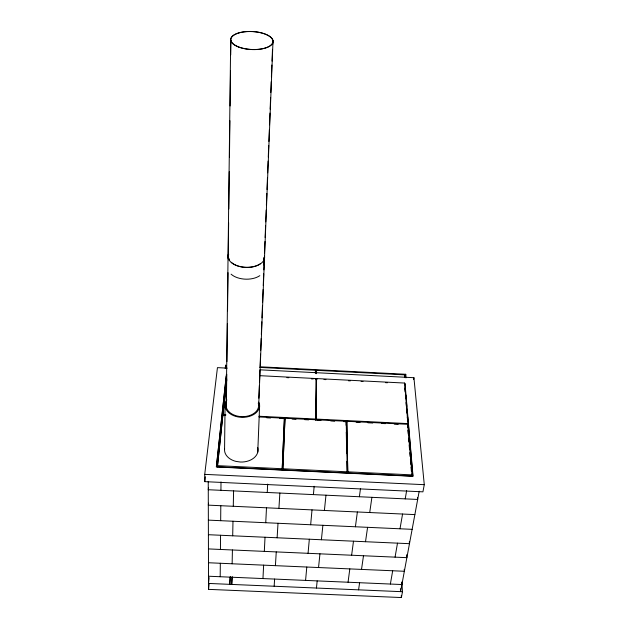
<?xml version="1.0" encoding="UTF-8"?>
<svg xmlns="http://www.w3.org/2000/svg" width="629" height="629" viewBox="0 0 629 629"><rect width="100%" height="100%" fill="white"/><g stroke="black" fill="none" stroke-linecap="round" stroke-linejoin="round"><path stroke-width="0.94" d="M258.999 416.948L284.402 418.206L282.162 469.894L217.406 466.828L222.847 415.164L225.772 415.313M220.197 576.73L220.315 563.262M220.433 549.447L220.551 535.255M220.677 520.686L220.803 505.708M220.936 490.321L221.007 481.94M222.847 415.164L217.406 466.828M226.754 378.823L222.91 415.62L226.739 379.979M316.08 420.219L316.568 378.564L404.659 383.061L407.962 424.756M316.568 378.564L316.175 419.071L408.15 423.616M224.569 449.263L225.08 404.392M315.483 373.139L315.514 370.277L259.753 367.415M315.475 420.196L315.986 378.54L259.447 375.655M316.434 373.186L316.466 370.324L404.848 374.868L405.1 377.73M225.591 366.731L225.607 365.024L225.213 368.578M226.181 408.551L230.701 40.256M226.354 406.593L226.754 374.334M226.912 361.628L227.383 323.503M227.541 310.797L228.02 272.679M228.185 258.991L228.634 222.705M228.807 208.977L229.271 171.701M229.451 156.983L229.907 120.689M230.088 105.979L230.528 70.668M230.717 54.975L230.906 40.256M228.618 259.761L228.642 257.945M229.931 577.147L229.805 584.341L230.458 576.644M231.873 577.233L231.731 584.427L232.376 576.73M232.14 563.781L232.416 549.974M232.699 535.798L232.982 521.237M233.28 506.282L233.587 490.911M263.881 265.013L264.188 257.159M258.574 405.076L258.684 402.135M258.841 398.22L259.337 385.483M259.455 382.55L259.95 369.813M260.107 365.889L260.563 354.135M260.721 350.219L261.177 338.465M261.334 334.542L261.829 321.812M261.978 317.889L262.442 306.134M262.592 302.219L263.095 289.482M263.244 285.566L263.708 273.812M263.858 269.888L264.361 257.159M264.51 253.235L264.974 241.473M265.123 237.55L265.587 225.787M265.737 221.864L266.201 210.102M266.389 205.203L266.845 193.441M267.003 189.518L267.459 177.755M267.655 172.857L268.111 161.095M268.269 157.171L268.725 145.409M268.882 141.486L269.338 129.723M269.534 124.825L269.99 113.063M270.148 109.139L270.604 97.377M270.8 92.471L271.217 81.691M271.413 76.793L271.87 65.031M272.027 61.107L272.483 49.345M272.679 44.439L272.829 40.523M258.723 405.068L273.025 40.523M257.756 452.188L259.604 406.114M282.162 469.894L284.402 418.206M282.798 469.926L285.008 418.238L346.194 421.257L347.287 471.813L347.153 472.969L282.798 469.926L285.008 418.238M262.961 578.57L263.63 565.149M264.314 551.381L265.021 537.245M265.745 522.723L266.492 507.8M267.254 492.468L267.671 484.126M274.158 586.236L274.598 579.065M275.416 565.66L276.257 551.908M277.122 537.779L278.01 523.273M278.922 508.374L279.858 493.057M315.302 372.824L315.514 370.277M316.175 373.72L316.466 370.324M315.892 379.68L315.986 378.54M305.576 580.402L306.795 567.028M308.053 553.308L309.334 539.218M310.655 524.751L312.015 509.891M313.407 494.614L314.17 486.296M316.442 588.044L317.173 580.897M318.541 567.539L319.949 553.827M321.395 539.753L322.881 525.301M324.399 510.457L325.971 495.196M209.143 577.587L208.529 583.437L402.481 591.716L401.813 581.959M402.481 591.716L401.388 597.55L208.553 589.365L209.158 583.515M216.431 466.734L226.243 376.228M226.181 368.563L226.495 365.708M226.361 374.538L216.329 466.977L413.025 476.287L405.013 383.651L404.903 384.358M208.529 503.208L208.317 505.142L414.865 514.601M346.194 421.257L346.123 425.322M208.49 487.805L208.27 489.732L417.68 499.45L417.507 497.515M346.791 421.288L347.782 473L411.806 476.027L412.011 474.879L407.678 424.292L346.791 421.288L347.782 473M260.453 369.844L413.921 377.707L424.276 484.684L422.924 491.839L204.763 481.649L205.337 476.79M204.763 481.649L204.724 474.368L217.445 367.635L227.218 368.138M348.049 582.226L349.818 568.899M351.627 555.226L353.49 541.192M355.409 526.772L357.374 511.967M359.395 496.745L360.496 488.466M358.577 589.837L359.607 582.721M361.518 569.41L363.491 555.745M365.512 541.726L367.588 527.322M369.718 512.533L371.904 497.327M404.455 377.392L404.848 374.868M405.335 376.802L405.736 374.279L259.871 366.786M404.478 384.193L404.659 383.061M413.638 379.46L413.921 377.707M407.678 424.292L407.655 427.382M390.373 584.042L392.685 570.762M395.059 557.137L397.497 543.149M399.997 528.792L402.568 514.035M405.21 498.868L406.649 490.62M419.205 491.21L400.579 591.63L400.382 588.744M208.474 562.751L404.353 571.274L404.219 569.339M208.513 576.227L401.892 584.538L401.758 582.603M208.356 520.128L412.129 529.335M208.396 534.713L409.471 543.684L409.322 541.75M208.435 548.92L406.877 557.664L406.664 554.754M204.724 474.368L424.276 484.684M217.414 465.657L282.232 468.731M282.869 468.762L347.287 471.813M347.923 471.844L412.011 474.879M222.918 414.464L225.842 414.605M259.006 416.249L315.577 419.04M266.759 417.79L270.651 417.978M279.425 418.411L285.267 418.702M292.092 419.04L295.984 419.229M304.758 419.661L308.658 419.858M317.055 420.266L320.963 420.463M330.736 420.943L334.652 421.139M343.45 421.572L347.357 421.768M356.156 422.201L360.063 422.389M367.886 422.782L372.769 423.018M381.567 423.451L385.483 423.647M394.281 424.08L398.188 424.276M286.887 377.628L288.837 377.722M311.292 378.87L313.242 378.973M315.2 379.067L317.15 379.169M323.982 379.515L325.94 379.617M348.387 380.765L350.345 380.859M361.077 381.41L363.035 381.512M385.491 382.652L387.44 382.754M405.736 374.279L406.051 377.84M405.233 388.195L405.563 392.032M405.807 394.902L406.145 398.739M406.476 402.576L406.806 406.413M407.136 410.25L407.38 413.127M407.718 416.956L408.048 420.793M408.378 424.63L412.813 476.035M404.809 388.054L405.147 391.922M405.391 394.815L405.721 398.684M406.059 402.544L406.389 406.405M406.719 410.273L406.971 413.167M407.301 417.035L407.631 420.895M407.906 430.299L408.237 434.191M408.567 438.083L408.905 441.975M409.149 444.892L409.565 449.759M409.817 452.676L410.147 456.568M410.399 459.492L410.808 464.351M411.059 467.268L411.39 471.16M411.641 474.085L411.806 476.027M401.255 595.6L401.388 597.55M346.272 432.131L346.736 453.525M346.901 461.301L347.153 472.969M208.246 481.35L208.553 589.365M260.249 263.834A18.155 10.575 1.9 0 1 231.26 262.317M229.145 259.777A18.155 10.575 1.9 0 1 228.524 254.289M264.471 257.096A18.155 10.575 1.9 0 1 264.211 258.928M264.565 256.176A18.327 10.677 1.9 0 1 245.357 267.388A18.327 10.677 1.9 0 1 228.351 254.265M259.824 275.659A17.997 10.638 1.8 0 1 231.087 274.165M229.302 259.746A17.982 10.473 1.9 0 1 228.689 254.305M264.298 257.088A17.982 10.473 1.9 0 1 264.038 258.904M257.678 447.431A16.763 12.124 0.4 0 1 240.27 462.016L235.922 461.387A16.763 12.124 0.4 0 1 224.577 448.964M258.275 403.134A16.315 11.267 0.9 0 1 241.866 416.65A16.315 11.267 0.9 0 1 226.605 402.269M259.227 403.008A17.297 11.943 0.9 0 1 240.152 417.239A17.297 11.943 0.9 0 1 226.872 399.918M238.54 46.892A21.056 8.94 2.9 0 0 272.648 42.843A21.056 8.94 2.9 0 0 244.484 31.843A21.056 8.94 2.9 0 0 238.54 46.892M238.415 46.955A21.26 9.026 2.9 0 0 272.844 42.866A21.26 9.026 2.9 0 0 244.414 31.757A21.26 9.026 2.9 0 0 238.415 46.955"/></g></svg>
